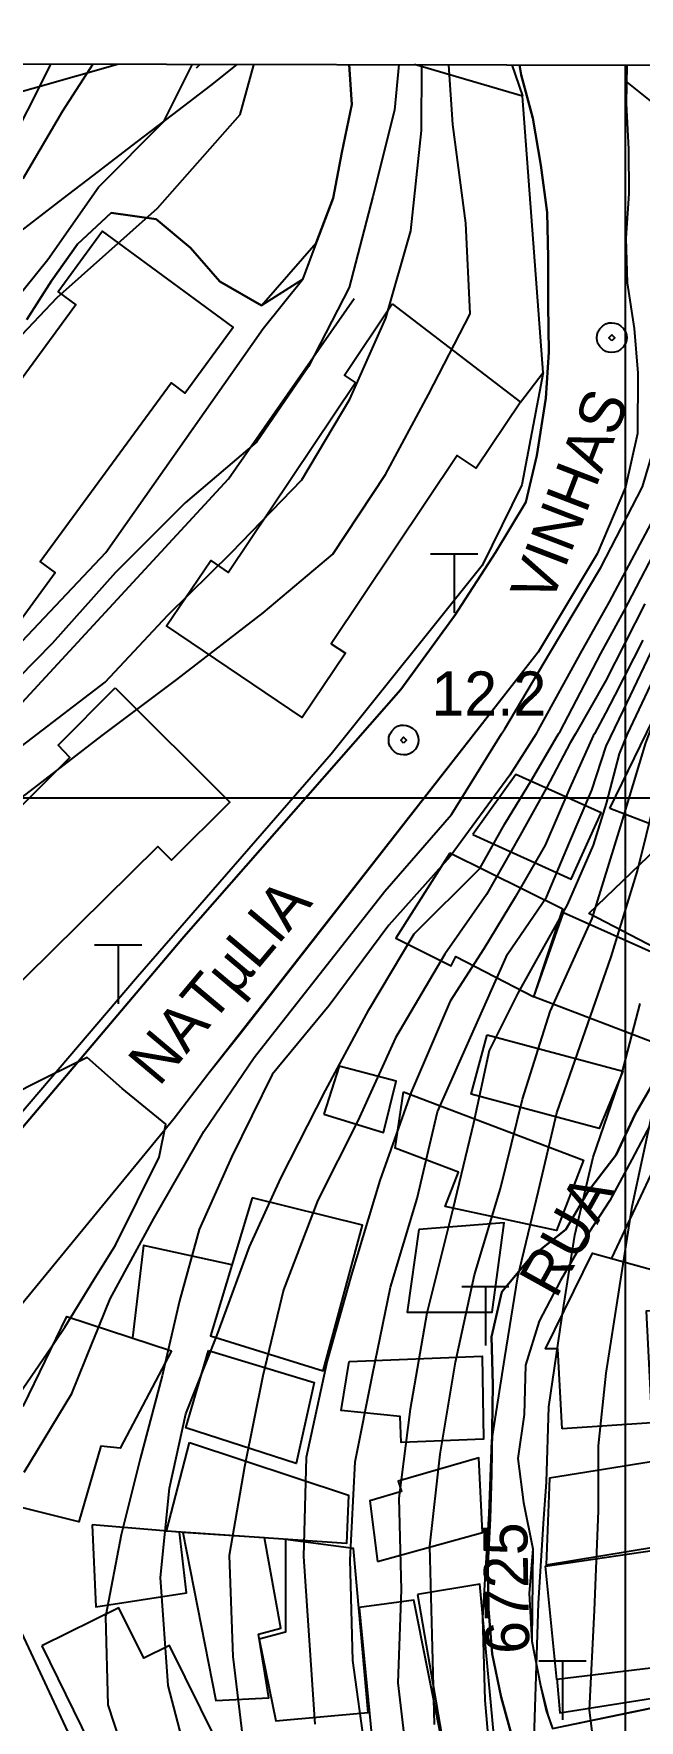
# Model space of a CAD drawing. Extents: x 555347 to 556479, y 8560498 to 8561653.
# Drawn here: x 556359.8 to 556401, y 8561537.4 to 8561651.9 of the extents above; entities that cross this region are included whole.
import ezdxf

# ---------------------------------------------------------------- set-up
doc = ezdxf.new("R2010")
doc.units = 0
doc.header["$MEASUREMENT"] = 0
for name, color, linetype in [('10', 24, 'CONTINUOUS'), ('12', 3, 'CONTINUOUS'), ('13', 3, 'CONTINUOUS'), ('14', 3, 'CONTINUOUS'), ('38', 255, 'CONTINUOUS'), ('4', 255, 'CONTINUOUS'), ('43', 212, 'CONTINUOUS'), ('44', 255, 'CONTINUOUS'), ('5', 1, 'CONTINUOUS'), ('50', 255, 'CONTINUOUS'), ('6', 2, 'CONTINUOUS'), ('7', 42, 'CONTINUOUS')]:
    doc.layers.add(name, color=color, linetype=linetype)

# ---------------------------------------------------------------- blocks, each defined once
blk = doc.blocks.new('COD007', base_point=(556370.32, 8561240.38))
at = {"layer": '4'}
for points in [[(556370.316, 8561241.3956), (556370.5168, 8561241.3792), (556370.7156, 8561241.318), (556370.9212, 8561241.2012), (556371.1236, 8561241.0072), (556371.2452, 8561240.7848), (556371.3152, 8561240.5864), (556371.3332, 8561240.3828), (556371.314, 8561240.188), (556371.2436, 8561239.9836), (556371.1232, 8561239.7764), (556370.9232, 8561239.5776), (556370.718, 8561239.4492), (556370.5176, 8561239.396), (556370.3128, 8561239.3792), (556370.108, 8561239.3984), (556369.9132, 8561239.4596), (556369.7048, 8561239.5812), (556369.5112, 8561239.7812), (556369.3808, 8561239.9844), (556369.3248, 8561240.184), (556369.3128, 8561240.386), (556369.3268, 8561240.5876), (556369.38, 8561240.79), (556369.5116, 8561240.9964), (556369.7064, 8561241.1968), (556369.9148, 8561241.3292), (556370.1204, 8561241.3896)], [(556370.32, 8561240.18), (556370.12, 8561240.38), (556370.32, 8561240.58), (556370.52, 8561240.38)]]:
    blk.add_lwpolyline(points, close=True, dxfattribs=at)
blk = doc.blocks.new('COD013', base_point=(555984.05, 8561208.14))
at = {"layer": '50'}
for p, q in [((555985.645993, 8561212.14), (555982.445993, 8561212.14)), ((555984.0524, 8561212.1364), (555984.0524, 8561208.1444))]:
    blk.add_line(p, q, dxfattribs=at)

msp = doc.modelspace()

# ---------------------------------------------------------------- linework, layer by layer
at = {"layer": '10'}
msp.add_lwpolyline([(556366.63, 8561649.84), (556366.63, 8561649.83)], dxfattribs=at)
for points in [[(556341.92, 8561625.08, 25.75), (556346.72, 8561629.65, 25.75), (556350.63, 8561635.12, 25.76), (556354.73, 8561640.86, 25.86), (556356.73, 8561645.68, 25.86), (556356.98, 8561647.4, 24.93), (556365.52, 8561649.84, 0)], [(556392.89, 8561626.88, 25.98), (556394.43, 8561628.9, 16.79), (556393.03, 8561647.65, 16.2), (556385.7, 8561649.8, 0)], [(556393.07, 8561647.68, 15.73), (556392.33, 8561649.78, 0)], [(556293.13, 8561586.41, 17.3), (556298.66, 8561575.07, 16.09), (556317.43, 8561581.16, 16.14), (556330.12, 8561587.34, 16.14), (556345.82, 8561599.19, 16.38), (556354.48, 8561605.83, 16.49), (556364.73, 8561616.66, 16.63), (556375.42, 8561631.89, 16.71), (556378.08, 8561635.2, 16.71)], [(556380.03, 8561602.97, 13.95), (556366.88, 8561587.84, 13.79), (556355.56, 8561574.6, 13.07), (556341.69, 8561558.64, 12.35), (556334.91, 8561551.29, 11.44), (556312.61, 8561574.23, 14.24), (556317.25, 8561575.7, 14.02), (556322.15, 8561578, 14.03), (556327.8, 8561580.37, 14.17), (556332.58, 8561583.4, 14.42), (556337.56, 8561587.15, 14.5), (556343.35, 8561591.59, 14.5), (556349.01, 8561595.93, 14.5), (556355.79, 8561602.96, 14.52), (556373.07, 8561621.66, 15.43), (556381.61, 8561633.91, 15.75)], [(556394.43, 8561628.9, 16.79), (556392.99, 8561621.27, 14.42), (556390.29, 8561615.78, 14.22), (556380.03, 8561602.97, 13.95)], [(556411.4, 8561579.4, 27.87), (556411.95, 8561580.95, 27.64), (556405.51, 8561582.41, 26.67), (556399.09, 8561568.73, 26.64)], [(556373.29, 8561568.29, 17.02), (556367.29, 8561569.61, 16.17), (556366.53, 8561563.32, 16.94)], [(556395.37, 8561540.19, 28.43), (556395.57, 8561537.87, 25.38), (556403.59, 8561539.14, 27.4), (556403.07, 8561541.06, 29.96)]]:
    msp.add_polyline3d(points, dxfattribs=at)
at = {"layer": '12'}
for points in [[(556400.88, 8561628.84, 13.62), (556400.84, 8561624.76, 13.21), (556400.04, 8561621.1, 13.36), (556398.11, 8561616.58, 13.31), (556394.11, 8561609.9, 13.3), (556373.9, 8561584.03, 12.91), (556371.66, 8561581.22, 12.49), (556369.38, 8561578.23, 12.5), (556359.03, 8561565.61, 12.3), (556349.66, 8561554.94, 11.72), (556338.48, 8561540.03, 10.55), (556329.95, 8561527.85, 9.48), (556324.55, 8561520.42, 8.61), (556317.38, 8561514.73, 8.26), (556312.23, 8561511.29, 8.08), (556306.88, 8561508.01, 7.69), (556303.76, 8561504.73, 7.49), (556303.5, 8561502.26, 7.45), (556304.52, 8561500.19, 7.47), (556307.7, 8561497.87, 7.5), (556315.44, 8561493.8, 7.45), (556322.25, 8561489.36, 7.47)], [(556394.63, 8561627.15, 10.71), (556394.01, 8561623.25, 13.21), (556393.27, 8561620.09, 13.26), (556391.2, 8561616.67, 13.23), (556388.41, 8561612.37, 12.96), (556384.77, 8561607.37, 13.09), (556370.03, 8561590.56, 12.88), (556349.09, 8561565.84, 12.21)]]:
    msp.add_polyline3d(points, dxfattribs=at)
at = {"layer": '13'}
msp.add_polyline3d([(556395.07, 8561536.8, 23.37), (556407.27, 8561539.3, 26.47), (556429.13, 8561544.03, 27.84), (556429.06, 8561544.04, 32.9), (556439.28, 8561548.39, 35.52), (556452.47, 8561554.83, 37.32), (556468.35, 8561562.31, 38.47), (556475.32, 8561565.12, 0), (556478.26, 8561566.93, 0)], dxfattribs=at)
at = {"layer": '14'}
for points in [[(556373.63, 8561649.82), (556371.83, 8561648.39), (556369.23, 8561646.4), (556366.76, 8561644.51), (556364.2, 8561642.55), (556361.81, 8561640.71), (556359.22, 8561638.72), (556356.7, 8561636.8), (556354.3, 8561634.89), (556351.74, 8561632.93), (556349.07, 8561630.88), (556347.26, 8561628.29), (556344.78, 8561626.39), (556342.75, 8561624.46)], [(556392.84, 8561649.78), (556392.94, 8561649.1), (556393.73, 8561646.16), (556394.28, 8561642.97), (556394.72, 8561639.76), (556394.78, 8561636.7), (556394.78, 8561633.48), (556394.83, 8561630.28), (556394.63, 8561627.15)], [(556400.12, 8561649.77), (556400.07, 8561647.16), (556400.23, 8561644.05), (556400.27, 8561641.04), (556400.05, 8561638.02), (556400.15, 8561634.99), (556400.63, 8561631.88), (556400.88, 8561628.84)]]:
    msp.add_lwpolyline(points, dxfattribs=at)
for points in [[(556359.36, 8561632.5, 40.68), (556361.03, 8561635.11, 40.82), (556362.8, 8561637.61, 40.55), (556365.09, 8561639.74, 16.98), (556368.15, 8561639.3, 16.98), (556370.48, 8561637.35, 16.98), (556372.47, 8561635.08, 16.95), (556375.31, 8561633.45, 16.72), (556379.02, 8561637.69, 16.83), (556380.18, 8561640.73, 17.17), (556380.77, 8561643.84, 17.35), (556381.45, 8561647.09, 17.43), (556381.25, 8561649.81, 0)], [(556421.52, 8561615.65, 25.13), (556419.14, 8561617.76, 24.22), (556417.11, 8561620.32, 25.72), (556415.3, 8561622.85, 23.53), (556414.05, 8561625.89, 22.6), (556412.99, 8561628.75, 21.39), (556411.97, 8561631.64, 20.38), (556410.78, 8561634.53, 18.33), (556409.49, 8561637.28, 17.39), (556407.97, 8561639.91, 17.06), (556406.01, 8561642.72, 16.7), (556404.06, 8561645.09, 15.09), (556401.84, 8561647.25, 13.84), (556400.15, 8561648.61, 13.49)], [(556402.27, 8561581.26, 25.98), (556400.69, 8561578.53, 25.98), (556399.39, 8561575.76, 25.98), (556397.53, 8561573.32, 25.98), (556395.99, 8561570.69, 25.98), (556393.59, 8561568.78, 25.98), (556391.63, 8561566.46, 25.96), (556390.94, 8561563.39, 25.99), (556391.02, 8561560.16, 26.04), (556390.97, 8561557.08, 26.14), (556390.93, 8561554.07, 26.3), (556390.85, 8561551.04, 26.43), (556390.69, 8561547.94, 26.51), (556390.73, 8561544.92, 28.91), (556390.97, 8561541.88, 28.93), (556391.58, 8561538.93, 28.91), (556392.41, 8561535.95, 22.09)], [(556401.94, 8561578.22, 26.09), (556400.46, 8561575.44, 26.15), (556398.98, 8561572.66, 26.15), (556397.23, 8561569.99, 26.14), (556395.61, 8561567.22, 26.08), (556394.17, 8561564.47, 25.85), (556393.24, 8561561.48, 25.62), (556393.15, 8561558.12, 25.59), (556392.72, 8561555.13, 25.59), (556393.11, 8561552.14, 25.59), (556393.74, 8561549.01, 25.59), (556393.67, 8561542.74, 28.11), (556394.27, 8561539.72, 25.79), (556394.64, 8561538.02, 25.38), (556395.07, 8561536.8, 23.37)]]:
    msp.add_polyline3d(points, dxfattribs=at)
at = {"layer": '43'}
for points in [[(556349.09, 8561565.84), (556370.03, 8561590.56), (556384.77, 8561607.37), (556388.41, 8561612.37), (556391.2, 8561616.67), (556393.27, 8561620.09), (556394.01, 8561623.25), (556394.63, 8561627.15), (556394.83, 8561630.28), (556394.78, 8561633.48), (556394.78, 8561636.7), (556394.72, 8561639.76), (556394.28, 8561642.97), (556393.73, 8561646.16), (556392.94, 8561649.1), (556392.84, 8561649.78)], [(556400.12, 8561649.77), (556400.07, 8561647.16), (556400.23, 8561644.05), (556400.27, 8561641.04), (556400.05, 8561638.02), (556400.15, 8561634.99), (556400.63, 8561631.88), (556400.88, 8561628.84), (556400.84, 8561624.76), (556400.04, 8561621.1), (556398.11, 8561616.58), (556394.11, 8561609.9), (556371.66, 8561581.22), (556369.38, 8561578.23), (556359.03, 8561565.61)], [(556381.25, 8561649.81), (556381.45, 8561647.09), (556380.77, 8561643.84), (556380.18, 8561640.73), (556379.02, 8561637.69), (556378.08, 8561635.2), (556375.31, 8561633.45), (556372.47, 8561635.08), (556370.48, 8561637.35), (556368.15, 8561639.3), (556365.09, 8561639.74), (556362.8, 8561637.61), (556361.03, 8561635.11), (556359.36, 8561632.5)], [(556392.84, 8561649.78), (556392.94, 8561649.1), (556393.73, 8561646.16), (556394.28, 8561642.97), (556394.72, 8561639.76), (556394.78, 8561636.7), (556394.78, 8561633.48), (556394.83, 8561630.28), (556394.63, 8561627.15)], [(556392.41, 8561535.95), (556391.58, 8561538.93), (556390.97, 8561541.88), (556390.73, 8561544.92), (556390.69, 8561547.94), (556390.85, 8561551.04), (556390.93, 8561554.07), (556390.97, 8561557.08), (556391.02, 8561560.16), (556390.94, 8561563.39), (556391.63, 8561566.46), (556393.59, 8561568.78), (556395.99, 8561570.69), (556397.53, 8561573.32), (556399.39, 8561575.76), (556400.69, 8561578.53), (556402.27, 8561581.26)]]:
    msp.add_lwpolyline(points, dxfattribs=at)
msp.add_polyline3d([(556401.94, 8561578.22, 26.09), (556400.46, 8561575.44, 26.15), (556398.98, 8561572.66, 26.15), (556397.23, 8561569.99, 26.14), (556395.61, 8561567.22, 26.08), (556394.17, 8561564.47, 25.85), (556393.24, 8561561.48, 25.62), (556393.15, 8561558.12, 25.59), (556392.72, 8561555.13, 25.59), (556393.11, 8561552.14, 25.59), (556393.74, 8561549.01, 25.59), (556393.48, 8561545.96, 28.55), (556393.67, 8561542.74, 28.11), (556394.27, 8561539.72, 25.79), (556394.79, 8561537.66, 23.39), (556395.07, 8561536.8, 23.37), (556400.6, 8561537.95, 23.37), (556407.27, 8561539.3, 26.47)], dxfattribs=at)
at = {"layer": '44'}
msp.add_lwpolyline([(555346.52, 8560499.92), (555348.83, 8561651.9), (556478.43, 8561649.61), (556476.07, 8560497.63)], close=True, dxfattribs=at)
for points in [[(556400, 8561649.77), (556400, 8560497.78)], [(555348.73, 8561600), (556478.32, 8561600)]]:
    msp.add_lwpolyline(points, dxfattribs=at)
at = {"layer": '5'}
for points in [[(556384.63, 8561649.8, 15), (556384.33, 8561646.7, 15), (556382.87, 8561640.84, 15), (556381.27, 8561634.66, 15), (556378.49, 8561629.29, 15), (556374.98, 8561624.19, 15), (556370.13, 8561620.03, 15), (556365.38, 8561615.31, 15), (556361.09, 8561610.49, 15), (556356.46, 8561605.79, 15)], [(556356.85, 8561631.7, 20), (556360.79, 8561636.56, 20), (556364.24, 8561641.49, 20), (556368.66, 8561645.93, 20), (556370.61, 8561649.83, 20)], [(556387.06, 8561537.06, 20), (556386.91, 8561543.17, 20), (556386.73, 8561549.18, 20), (556387.45, 8561555.43, 20), (556388.49, 8561561.68, 20), (556389.77, 8561567.6, 20), (556391.54, 8561573.47, 20), (556393.03, 8561579.55, 20), (556394.92, 8561585.5, 20), (556397.76, 8561591.8, 20), (556399.69, 8561598.04, 20), (556401.41, 8561603.75, 20), (556403.57, 8561609.38, 20), (556406.35, 8561615.02, 20), (556408.88, 8561620.72, 20), (556411.48, 8561625.08, 20), (556413.12, 8561627.68, 20), (556415.94, 8561631.87, 20), (556419.69, 8561637.4, 20), (556423.19, 8561642.5, 20), (556426.5, 8561647.76, 20), (556427.75, 8561649.71, 20)], [(556371.98, 8561528.2, 15), (556368.96, 8561539.72, 15), (556368.44, 8561547.06, 15), (556369.06, 8561553.11, 15), (556370.17, 8561558.16, 15), (556372.27, 8561563.47, 15), (556374.49, 8561569.51, 15), (556376.61, 8561574.17, 15), (556379.65, 8561580.12, 15), (556382.6, 8561585.61, 15), (556385.68, 8561590.77, 15), (556390.14, 8561595.2, 15), (556391.83, 8561598.25, 15), (556393.64, 8561601.21, 15), (556395.48, 8561604.36, 15), (556395.59, 8561604.52, 15), (556398.36, 8561609.8, 15), (556399.93, 8561612.65, 15), (556402.8, 8561618.18, 15)]]:
    msp.add_polyline3d(points, dxfattribs=at)
at = {"layer": '6'}
for points in [[(556303.33, 8561573.21, 13), (556309.37, 8561572.84, 13), (556313.44, 8561572.96, 13), (556318.99, 8561573.95, 13), (556324.42, 8561575.55, 13), (556329.1, 8561578.39, 13), (556333.52, 8561582.23, 13), (556338.97, 8561586.29, 13), (556343.75, 8561589.96, 13), (556348.81, 8561593.53, 13), (556354.05, 8561596.54, 13), (556359.31, 8561600.26, 13), (556364.49, 8561604.24, 13), (556369.55, 8561608.05, 13), (556375.41, 8561612.56, 13), (556380.14, 8561616.56, 13), (556383.72, 8561621.97, 13), (556386.65, 8561627.4, 13), (556389.49, 8561632.87, 13), (556389.19, 8561639.04, 13), (556388.3, 8561645.73, 13), (556388.04, 8561649.79, 13)], [(556303.7, 8561574.44, 14), (556307.27, 8561574.32, 14), (556312.33, 8561574.57, 14), (556317.26, 8561575.43, 14), (556322.69, 8561577.16, 14), (556327.87, 8561579.99, 14), (556332.68, 8561583.82, 14), (556337.12, 8561587.51, 14), (556340.82, 8561590.35, 14), (556345.88, 8561593.8, 14), (556350.19, 8561596.89, 14), (556354.01, 8561599.72, 14), (556364.68, 8561607.87, 14), (556368.94, 8561612.4, 14), (556373.27, 8561616.67, 14), (556378.04, 8561621.61, 14), (556381.31, 8561627.09, 14), (556383.75, 8561632.58, 14), (556385.46, 8561638.52, 14), (556386.18, 8561645.32, 14), (556386.19, 8561649.8, 14)], [(556357.82, 8561643.52, 22), (556361.02, 8561649.85, 22)], [(556357.82, 8561630.18, 16), (556361.42, 8561633.99, 16), (556368.25, 8561640.05, 16), (556373.86, 8561646.41, 16), (556374.79, 8561649.79, 16)], [(556363.85, 8561649.84, 21), (556361.79, 8561646.65, 21), (556359.09, 8561642.04, 21)], [(556359.17, 8561554.2, 13), (556362.42, 8561559.55, 13), (556363.84, 8561563.08, 13), (556363.92, 8561563.24, 13), (556365.02, 8561565.98, 13), (556368, 8561571.44, 13), (556371.39, 8561577.34, 13), (556374.81, 8561582.38, 13), (556383.68, 8561593.66, 13), (556388.21, 8561598.87, 13), (556391.6, 8561604.36, 13), (556391.84, 8561604.7, 13), (556394.88, 8561609.8, 13), (556398.36, 8561615.65, 13), (556401.18, 8561621.12, 13), (556402.36, 8561625.08, 13), (556402.53, 8561625.57, 13), (556403.08, 8561630.52, 13), (556402.6, 8561636.42, 13), (556402.46, 8561643.13, 13), (556402.81, 8561647.57, 13), (556403.4, 8561649.76, 13)], [(556370.89, 8561649.58, 16), (556371.13, 8561649.83, 16)], [(556391.16, 8561531.13, 21), (556390.5, 8561538.72, 21), (556390.34, 8561544.32, 21), (556390.77, 8561551.4, 21), (556390.95, 8561556.35, 21), (556391.83, 8561562, 21), (556392.71, 8561567.48, 21), (556394.13, 8561573.31, 21), (556395.36, 8561578.61, 21), (556399.07, 8561589.21, 21), (556400.84, 8561595.04, 21), (556402.08, 8561599.98, 21), (556403.84, 8561604.22, 21), (556405.61, 8561608.81, 21), (556407.73, 8561612.7, 21), (556410.03, 8561618.18, 21), (556412.5, 8561622.77, 21), (556414.97, 8561627.19, 21), (556418.33, 8561631.6, 21), (556421.86, 8561636.9, 21), (556424.57, 8561640.86, 21), (556427.7, 8561645.57, 21), (556430.23, 8561649.61, 21)], [(556398.42, 8561531.3, 23), (556397.59, 8561538.06, 23), (556397.92, 8561544.82, 23), (556398.19, 8561551.58, 23), (556398.19, 8561555.99, 23), (556398.72, 8561560.94, 23), (556400.49, 8561572.25, 23), (556401.9, 8561578.78, 23), (556403.67, 8561584.79, 23), (556405.26, 8561590.44, 23), (556406.67, 8561596.27, 23), (556408.61, 8561601.22, 23), (556410.56, 8561606.16, 23), (556412.68, 8561611.29, 23), (556414.62, 8561615.88, 23), (556416.74, 8561619.59, 23), (556418.86, 8561623.48, 23), (556421.86, 8561627.72, 23), (556424.16, 8561631.07, 23), (556426.28, 8561634.96, 23), (556428.75, 8561639.2, 23), (556431.05, 8561643.44, 23), (556434.55, 8561649.61, 23)], [(556401.75, 8561618.64, 14), (556398.93, 8561613.31, 14), (556396.96, 8561609.8, 14), (556394.08, 8561604.57, 14), (556393.96, 8561604.36, 14), (556392.18, 8561601.54, 14), (556388.12, 8561596.01, 14), (556383.96, 8561591.36, 14), (556379.9, 8561585.9, 14), (556376.02, 8561581.21, 14), (556373.27, 8561575.59, 14), (556371.08, 8561570.68, 14), (556369.73, 8561565.84, 14), (556368.55, 8561560.76, 14), (556367.06, 8561555.11, 14), (556365.77, 8561549.94, 14), (556364.71, 8561544.38, 14), (556364.86, 8561538.4, 14), (556366.52, 8561533.35, 14)], [(556401.35, 8561613.18, 16), (556398.68, 8561607.92, 16), (556396.64, 8561604.36, 16), (556396.28, 8561603.75, 16), (556394.66, 8561600.69, 16), (556392.86, 8561597.42, 16), (556390.59, 8561593.45, 16), (556387.77, 8561589.38, 16), (556384.41, 8561583.71, 16), (556381.84, 8561578.06, 16), (556379.13, 8561572.68, 16), (556376.81, 8561566.59, 16), (556375.4, 8561560.76, 16), (556374.16, 8561554.58, 16), (556373.11, 8561548.54, 16), (556373.36, 8561541.68, 16), (556374.18, 8561534.92, 16)], [(556401.22, 8561610.71, 17), (556399.32, 8561606.98, 17), (556398.68, 8561605.76, 17), (556397.92, 8561604.36, 17), (556397.84, 8561604.22, 17), (556396.25, 8561600.69, 17), (556394.57, 8561596.78, 17), (556392.54, 8561593.27, 17), (556390.42, 8561589.74, 17), (556388.12, 8561586.2, 17), (556385.47, 8561580.02, 17), (556383.35, 8561574.02, 17), (556381.39, 8561567.57, 17), (556379.77, 8561561.76, 17), (556378.33, 8561555.21, 17), (556378.16, 8561548.49, 17), (556378.92, 8561537.1, 17)], [(556382.35, 8561535.36, 18), (556381.5, 8561541.42, 18), (556381.32, 8561548.26, 18), (556381.66, 8561554.92, 18), (556382.84, 8561560.82, 18), (556384.06, 8561566.77, 18), (556385.88, 8561572.79, 18), (556387.27, 8561578.67, 18), (556392.01, 8561589.38, 18), (556394.66, 8561593.27, 18), (556396.22, 8561596.97, 18), (556397.74, 8561600.52, 18), (556398.72, 8561603.52, 18), (556399.89, 8561605.96, 18), (556402.24, 8561610.84, 18)], [(556401.73, 8561607.67, 19), (556400.15, 8561604.32, 19), (556399.6, 8561602.99, 19), (556398.72, 8561599.63, 19), (556397.84, 8561596.8, 19), (556396.07, 8561592.74, 19), (556394.48, 8561589.91, 19), (556392.71, 8561586.73, 19), (556390.77, 8561582.85, 19), (556389.71, 8561577.9, 19), (556388.3, 8561572.07, 19), (556386.53, 8561565, 19), (556385.4, 8561558.48, 19), (556384.64, 8561552.45, 19), (556384.79, 8561546.22, 19), (556384.56, 8561539.91, 19), (556385.29, 8561533.75, 19)], [(556393.8, 8561535.42, 22), (556394.13, 8561545.31, 22), (556394.48, 8561551.05, 22), (556394.66, 8561553.52, 22), (556394.83, 8561558.64, 22), (556395.72, 8561564.83, 22), (556396.6, 8561570.3, 22), (556397.84, 8561575.6, 22), (556399.78, 8561581.26, 22), (556401.02, 8561586.03, 22)], [(556358.56, 8561559.12, 12), (556361.28, 8561563.08, 12), (556361.94, 8561564.05, 12), (556363.92, 8561567.28, 12), (556365.39, 8561569.63, 12), (556368.36, 8561575.61, 12), (556368.81, 8561577.85, 12), (556365.83, 8561580.26, 12), (556363.45, 8561582.37, 12), (556360.8, 8561581.05, 12), (556351.78, 8561576.54, 12)]]:
    msp.add_polyline3d(points, dxfattribs=at)
at = {"layer": '7'}
for points in [[(556348.72, 8561617.38, 40.2), (556357.88, 8561610.65, 40.25), (556361.29, 8561615.3, 40.25), (556360.26, 8561616.06, 40.25), (556369.16, 8561628.18, 40.34), (556370.09, 8561627.49, 40.34), (556373.38, 8561631.97, 40.34), (556364.51, 8561638.49, 40.34), (556361.49, 8561634.38, 40.34), (556362.7, 8561633.49, 40.34), (556353.47, 8561620.92, 40.51), (556352.25, 8561621.82, 40.51)], [(556384.19, 8561633.55, 25.67), (556392.89, 8561626.88, 25.98), (556389.88, 8561622.39, 25.93), (556388.6, 8561623.25, 25.93), (556380.03, 8561610.46, 25.93), (556381.01, 8561609.83, 25.93), (556378.07, 8561605.45, 25.93), (556368.84, 8561611.69, 25.53), (556371.86, 8561616.12, 25.53), (556373.05, 8561615.32, 25.56), (556381.7, 8561628.22, 25.59), (556380.95, 8561628.72, 25.59)], [(556365.37, 8561607.47, 25.47), (556373.15, 8561599.72, 25.46), (556369.19, 8561595.78, 25.41), (556368.26, 8561596.69, 25.41), (556357.47, 8561586.07, 25.41), (556358.39, 8561585.02, 25.41), (556353.85, 8561581.37, 25.41), (556346.41, 8561588.83, 25.02), (556350.19, 8561592.66, 24.97), (556351.24, 8561591.74, 24.97), (556362.29, 8561602.75, 25.17), (556361.48, 8561603.58, 25.17)], [(556398.97, 8561599.29, 24.5), (556402.73, 8561607.01, 24.54), (556413.7, 8561602.81, 30.5), (556412.77, 8561600.38, 30.63), (556410.76, 8561601.15, 30.56), (556408.72, 8561601.03, 30.58), (556406.61, 8561599.98, 30.03), (556402.17, 8561598.06, 29.68)], [(556389.67, 8561597.51, 16.43), (556396.35, 8561594.49, 16.74), (556398.37, 8561598.98, 16.76), (556392.58, 8561601.6, 16.49)], [(556397.54, 8561592.14, 29.52), (556402.16, 8561596.59, 29.53), (556404.75, 8561595.25, 29.58), (556405.68, 8561597.03, 29.58), (556409.49, 8561595.78, 29.57), (556405.47, 8561588.03, 29.57)], [(556388.11, 8561596.25, 20.14), (556384.42, 8561590.47, 20.17), (556388.18, 8561588.6, 20.29), (556388.5, 8561589.24, 20.29), (556393.81, 8561586.5, 29.53), (556395.78, 8561592.44, 26.77)], [(556395.83, 8561592.22, 29.24), (556404.33, 8561588.41, 29.57), (556402.35, 8561583.22, 29.62), (556393.81, 8561586.5, 29.53)], [(556390.63, 8561583.92, 25.79), (556399.85, 8561581.44, 26.22), (556398.25, 8561577.55, 26.59), (556389.55, 8561579.89, 26.06)], [(556379.53, 8561578.52, 18.77), (556383.59, 8561577.27, 18.87), (556384.45, 8561580.77, 18.88), (556380.57, 8561581.79, 18.63)], [(556384.96, 8561580.03, 20.56), (556397.19, 8561575.4, 26.2), (556395.34, 8561570.63, 26.01), (556387.79, 8561572.25, 25.28), (556388.68, 8561574.59, 22.01), (556384.38, 8561576.21, 20.62)], [(556374.66, 8561572.84, 19.62), (556371.84, 8561563.46, 19.52), (556379.49, 8561561.09, 19.62), (556382.16, 8561570.99, 19.65)], [(556385.99, 8561570.68, 25.01), (556385.21, 8561565.08, 25.32), (556390.98, 8561565.07, 25.48), (556391.79, 8561571.13, 25.57)], [(556395.72, 8561557.16, 26.77), (556395.43, 8561562.59, 26.77), (556394.6, 8561562.59, 26.08), (556397.79, 8561569.09, 26.08), (556403.43, 8561567.52, 27.64), (556403.33, 8561565.24, 27.82), (556401.43, 8561565.14, 27.73), (556401.83, 8561557.55, 27.73)], [(556369.2, 8561562.44, 17.6), (556365.71, 8561555.84, 17.99), (556364.4, 8561555.97, 17.99), (556362.9, 8561550.83, 17.5), (556353.97, 8561553.05, 16.26), (556355.61, 8561555.45, 18.18), (556353.15, 8561557.42, 17.58), (556355.51, 8561560.62, 17.67), (556359.13, 8561558.71, 16.54), (556362.08, 8561564.78, 16.59)], [(556371.71, 8561562.47, 22.86), (556378.89, 8561560.3, 22.88), (556377.66, 8561554.8, 22.54), (556370.16, 8561557.22, 22.52)], [(556381.25, 8561561.73, 24.51), (556390.3, 8561562.08, 25.67), (556390.38, 8561556.44, 25.95), (556384.8, 8561556.23, 25.33), (556384.73, 8561557.98, 25.33), (556380.71, 8561558.39, 24.67)], [(556370.42, 8561556.22, 21.97), (556381.21, 8561552.65, 22.48), (556381.07, 8561549.37, 23.61), (556368.84, 8561550.19, 21.86)], [(556383.19, 8561548.14, 25.19), (556390.31, 8561550.11, 25.19), (556390.07, 8561555.19, 26.62), (556384.6, 8561553.59, 25.6), (556384.81, 8561552.89, 25.6), (556382.66, 8561552.26, 24.99)], [(556402.08, 8561549.13, 30.11), (556401.77, 8561554.92, 30.21), (556394.87, 8561553.8, 28.06), (556394.64, 8561547.92, 29.95)], [(556363.8, 8561550.63, 19.86), (556364.06, 8561545.05, 20.15), (556370.2, 8561546.02, 20.31), (556369.74, 8561550.13, 21.95)], [(556369.95, 8561550.12, 20.81), (556372.2, 8561538.71, 18.39), (556375.81, 8561538.88, 19.33), (556375.09, 8561543.2, 19.65), (556376.61, 8561543.61, 19.66), (556375.5, 8561549.74, 21.86)], [(556376.94, 8561549.63, 19.89), (556376.94, 8561543.35, 19.72), (556375.15, 8561542.87, 19.09), (556376.27, 8561537.33, 19.03), (556382.55, 8561537.89, 20.58), (556381.55, 8561549.02, 20.58)], [(556395.36, 8561540.12, 29.96), (556394.59, 8561547.82, 29.96), (556402.01, 8561548.9, 29.96), (556403.07, 8561541.06, 29.96)], [(556351.38, 8561544.28, 21.95), (556356.97, 8561532.52, 22.31), (556362.78, 8561535.24, 21.99), (556356.98, 8561547.63, 21.9)], [(556385.91, 8561545.91, 29.66), (556387.64, 8561535.79, 29.11), (556391.09, 8561536.38, 29.11), (556390.13, 8561546.61, 29.64)], [(556381.94, 8561545.02, 23.25), (556382.9, 8561535.25, 23.32), (556387.46, 8561536.41, 29.27), (556385.66, 8561545.51, 29.53)], [(556360.38, 8561542.42, 18.35), (556367.39, 8561528.12, 21.54), (556374.39, 8561531.64, 21.52), (556369.06, 8561542.44, 22.92), (556367.3, 8561541.58, 19.59), (556365.62, 8561544.99, 20.05)]]:
    msp.add_polyline3d(points, close=True, dxfattribs=at)

# ---------------------------------------------------------------- block references
at = {"layer": '4'}
for p in [(556399.1, 8561631.25, 12.5), (556384.96, 8561603.92, 12.2)]:
    msp.add_blockref('COD007', p, dxfattribs=at)
at = {"layer": '50'}
for p in [(556388.4, 8561612.56, 13.21), (556365.57, 8561586.01, 12.95), (556390.51, 8561562.8, 22.82), (556395.76, 8561537.38, 23.23)]:
    msp.add_blockref('COD013', p, dxfattribs=at)

# ---------------------------------------------------------------- texts
at = {"layer": '38'}
for s, rotation, p in [('VINHAS', 69, (556394.95, 8561613.01)), ('NATµLIA', 50, (556368.34, 8561580.33)), ('RUA', 61, (556395.31, 8561565.91)), ('6725', 91, (556393.51, 8561541.89))]:
    msp.add_text(s, height=3, rotation=rotation, dxfattribs=at).set_placement(p)
at = {"layer": '4'}
msp.add_text('12.2', height=3, dxfattribs=at).set_placement((556386.85, 8561605.59, 12.2))

doc.saveas('drawing.dxf')
